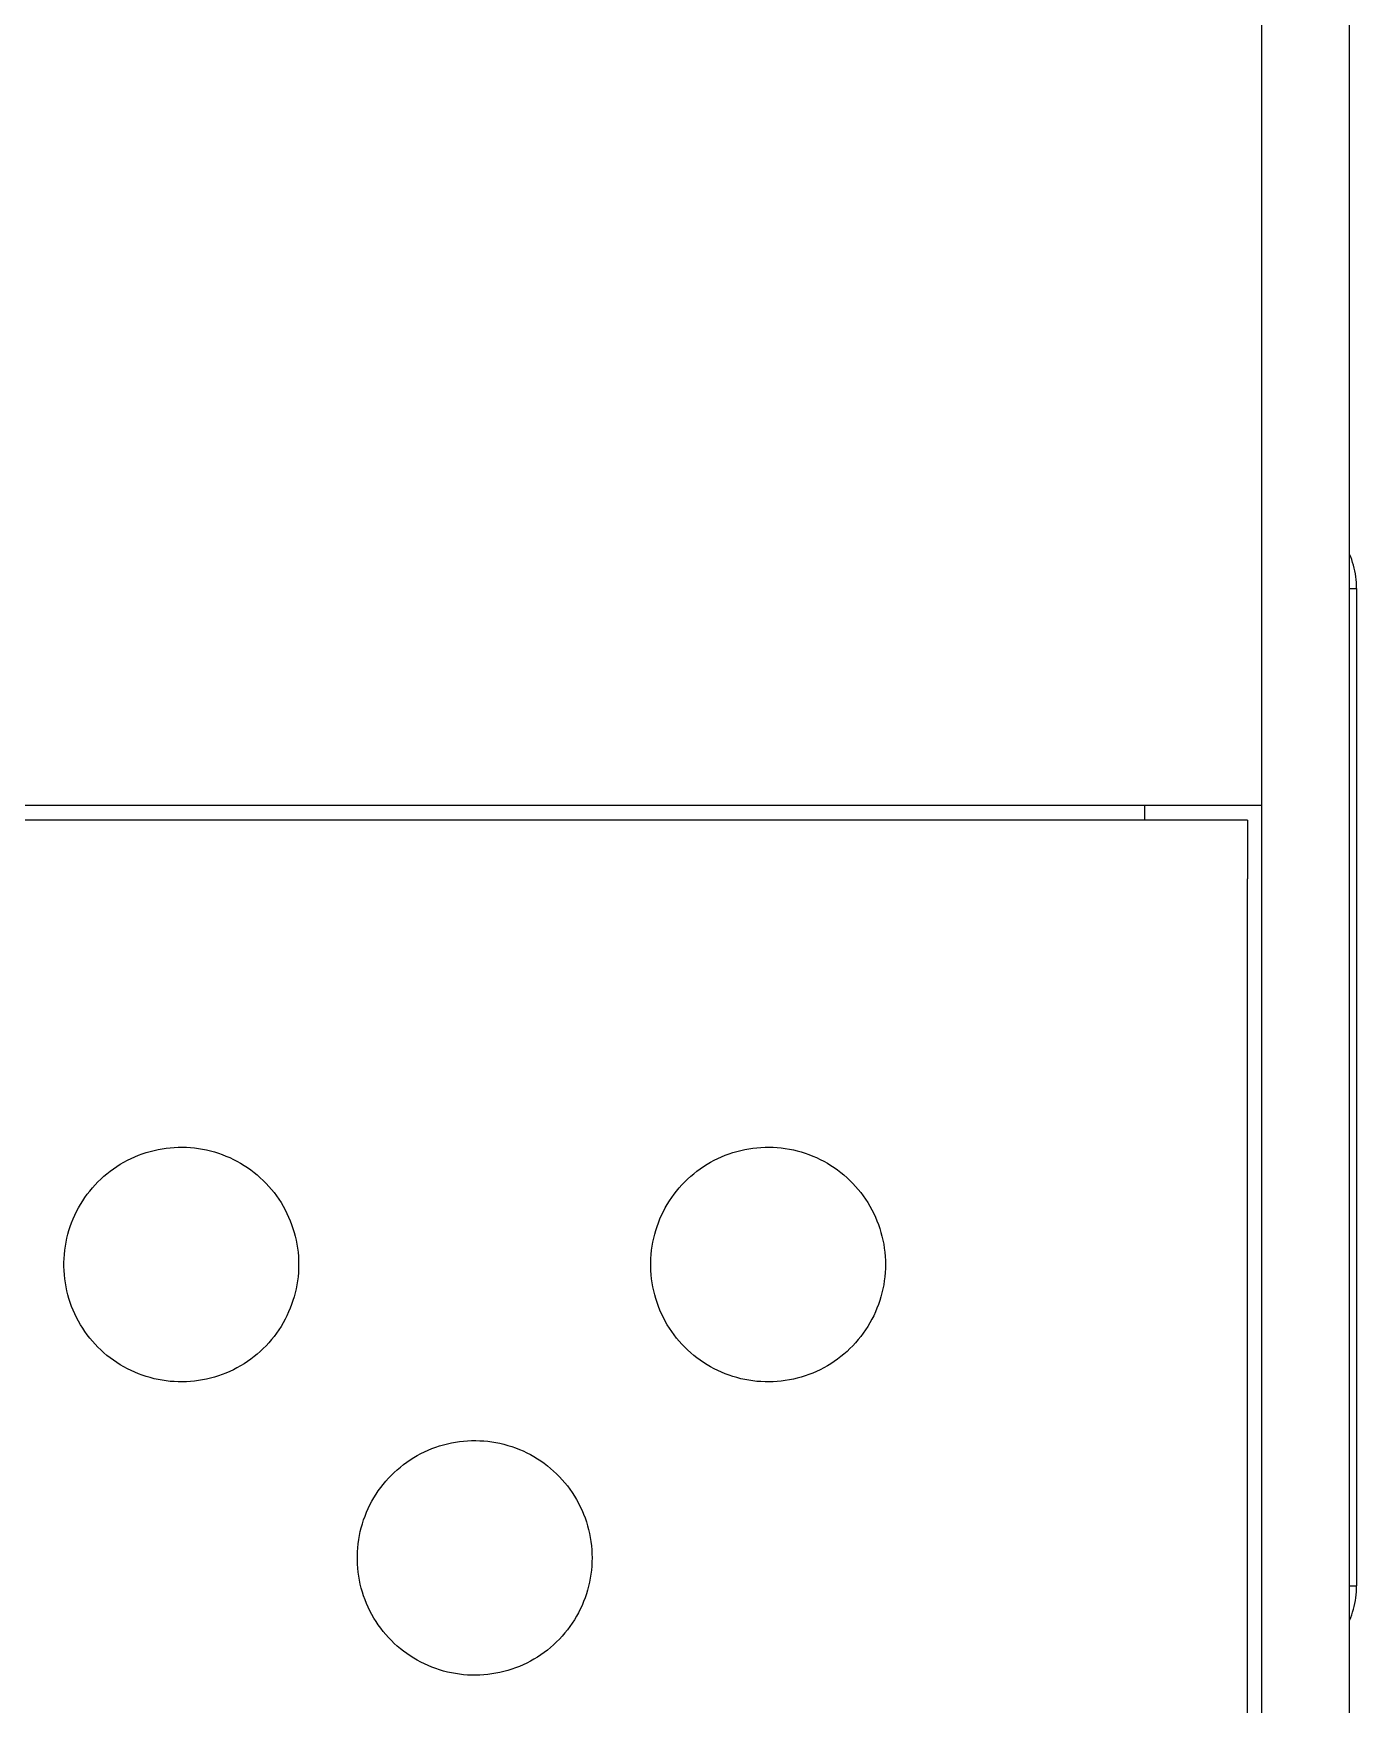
# Model space of a CAD drawing. Header units: millimetres. Extents: x -987 to 2591, y -102 to 2398.
# Drawn here: x 886 to 931.1, y 314.6 to 371.6 of the extents above; entities that cross this region are included whole.
import ezdxf

# ---------------------------------------------------------------- set-up
doc = ezdxf.new("R2010")
doc.units = ezdxf.units.MM
doc.header["$MEASUREMENT"] = 0
doc.layers.add('Utwórz2D linie widoczne', color=7, linetype='Continuous', true_color=0x000000)

msp = doc.modelspace()

# ---------------------------------------------------------------- linework, layer by layer
at = {"layer": 'Utwórz2D linie widoczne'}
for p, q in [((930.887, 265.463), (930.887, 639.023)), ((927.887, 636.074), (927.887, 268.412)), ((927.897, 347.242), (927.897, 634.316)), ((930.925, 353.714), (930.887, 353.807)), ((930.959, 353.62), (930.925, 353.714)), ((930.991, 353.524), (930.959, 353.62)), ((931.019, 353.428), (930.991, 353.524)), ((931.044, 353.331), (931.019, 353.428)), ((931.066, 353.233), (931.044, 353.331)), ((931.084, 353.134), (931.066, 353.233)), ((930.887, 352.634), (931.126, 352.634)), ((931.099, 353.034), (931.084, 353.134)), ((931.111, 352.935), (931.099, 353.034)), ((931.119, 352.834), (931.111, 352.935)), ((931.124, 352.734), (931.119, 352.834)), ((931.126, 352.634), (931.124, 352.734)), ((931.126, 352.634), (931.126, 318.634)), ((927.887, 345.242), (554.897, 345.242)), ((923.897, 345.242), (923.897, 344.742)), ((927.407, 344.742), (554.407, 344.742)), ((927.407, 344.742), (927.407, 342.742)), ((927.407, 268.668), (927.407, 342.742)), ((889.355, 333.205), (889.482, 333.262)), ((889.482, 333.262), (889.61, 333.315)), ((889.61, 333.315), (889.74, 333.363)), ((889.74, 333.363), (889.872, 333.407)), ((889.872, 333.407), (890.005, 333.446)), ((890.005, 333.446), (890.14, 333.481)), ((890.14, 333.481), (890.275, 333.511)), ((890.275, 333.511), (890.412, 333.536)), ((890.412, 333.536), (890.549, 333.556)), ((890.549, 333.556), (890.687, 333.572)), ((890.687, 333.572), (890.826, 333.583)), ((890.826, 333.583), (890.964, 333.589)), ((890.964, 333.589), (891.103, 333.59)), ((891.103, 333.59), (891.242, 333.586)), ((891.242, 333.586), (891.38, 333.578)), ((891.38, 333.578), (891.519, 333.565)), ((891.519, 333.565), (891.656, 333.547)), ((891.656, 333.547), (891.793, 333.524)), ((891.793, 333.524), (891.929, 333.496)), ((891.929, 333.496), (892.064, 333.464)), ((892.064, 333.464), (892.198, 333.427)), ((892.198, 333.427), (892.331, 333.386)), ((892.331, 333.386), (892.462, 333.34)), ((892.462, 333.34), (892.591, 333.289)), ((892.591, 333.289), (892.719, 333.234)), ((909.355, 333.205), (909.482, 333.262)), ((909.482, 333.262), (909.61, 333.315)), ((909.61, 333.315), (909.74, 333.363)), ((909.74, 333.363), (909.872, 333.407)), ((909.872, 333.407), (910.005, 333.446)), ((910.005, 333.446), (910.14, 333.481)), ((910.14, 333.481), (910.275, 333.511)), ((910.275, 333.511), (910.412, 333.536)), ((910.412, 333.536), (910.549, 333.556)), ((910.549, 333.556), (910.687, 333.572)), ((910.687, 333.572), (910.826, 333.583)), ((910.826, 333.583), (910.964, 333.589)), ((910.964, 333.589), (911.103, 333.59)), ((911.103, 333.59), (911.242, 333.586)), ((911.242, 333.586), (911.38, 333.578)), ((911.38, 333.578), (911.519, 333.565)), ((911.519, 333.565), (911.656, 333.547)), ((911.656, 333.547), (911.793, 333.524)), ((911.793, 333.524), (911.929, 333.496)), ((911.929, 333.496), (912.064, 333.464)), ((912.064, 333.464), (912.198, 333.427)), ((912.198, 333.427), (912.331, 333.386)), ((912.331, 333.386), (912.462, 333.34)), ((912.462, 333.34), (912.591, 333.289)), ((912.591, 333.289), (912.719, 333.234)), ((888.43, 332.597), (888.536, 332.686)), ((888.536, 332.686), (888.645, 332.772)), ((888.645, 332.772), (888.757, 332.855)), ((888.757, 332.855), (888.871, 332.933)), ((888.871, 332.933), (888.989, 333.007)), ((888.989, 333.007), (889.109, 333.077)), ((889.109, 333.077), (889.231, 333.143)), ((889.231, 333.143), (889.355, 333.205)), ((892.719, 333.234), (892.844, 333.174)), ((892.844, 333.174), (892.967, 333.111)), ((892.967, 333.111), (893.088, 333.043)), ((893.088, 333.043), (893.207, 332.97)), ((893.207, 332.97), (893.323, 332.894)), ((893.323, 332.894), (893.436, 332.814)), ((893.436, 332.814), (893.547, 332.73)), ((893.547, 332.73), (893.654, 332.642)), ((908.43, 332.597), (908.536, 332.686)), ((908.536, 332.686), (908.645, 332.772)), ((908.645, 332.772), (908.757, 332.855)), ((908.757, 332.855), (908.871, 332.933)), ((908.871, 332.933), (908.989, 333.007)), ((908.989, 333.007), (909.109, 333.077)), ((909.109, 333.077), (909.231, 333.143)), ((909.231, 333.143), (909.355, 333.205)), ((912.719, 333.234), (912.844, 333.174)), ((912.844, 333.174), (912.967, 333.111)), ((912.967, 333.111), (913.088, 333.043)), ((913.088, 333.043), (913.207, 332.97)), ((913.207, 332.97), (913.323, 332.894)), ((913.323, 332.894), (913.436, 332.814)), ((913.436, 332.814), (913.547, 332.73)), ((913.547, 332.73), (913.654, 332.642)), ((887.95, 332.096), (888.039, 332.202)), ((888.039, 332.202), (888.132, 332.306)), ((888.132, 332.306), (888.228, 332.406)), ((888.228, 332.406), (888.327, 332.503)), ((888.327, 332.503), (888.43, 332.597)), ((893.654, 332.642), (893.759, 332.55)), ((893.759, 332.55), (893.86, 332.455)), ((893.86, 332.455), (893.958, 332.357)), ((893.958, 332.357), (894.052, 332.255)), ((894.052, 332.255), (894.142, 332.149)), ((894.142, 332.149), (894.229, 332.041)), ((907.95, 332.096), (908.039, 332.202)), ((908.039, 332.202), (908.132, 332.306)), ((908.132, 332.306), (908.228, 332.406)), ((908.228, 332.406), (908.327, 332.503)), ((908.327, 332.503), (908.43, 332.597)), ((913.654, 332.642), (913.759, 332.55)), ((913.759, 332.55), (913.86, 332.455)), ((913.86, 332.455), (913.958, 332.357)), ((913.958, 332.357), (914.052, 332.255)), ((914.052, 332.255), (914.142, 332.149)), ((914.142, 332.149), (914.229, 332.041)), ((887.565, 331.52), (887.634, 331.64)), ((887.634, 331.64), (887.707, 331.758)), ((887.707, 331.758), (887.784, 331.873)), ((887.784, 331.873), (887.865, 331.986)), ((887.865, 331.986), (887.95, 332.096)), ((894.229, 332.041), (894.313, 331.93)), ((894.313, 331.93), (894.392, 331.816)), ((894.392, 331.816), (894.467, 331.699)), ((894.467, 331.699), (894.538, 331.58)), ((894.538, 331.58), (894.605, 331.458)), ((907.565, 331.52), (907.634, 331.64)), ((907.634, 331.64), (907.707, 331.758)), ((907.707, 331.758), (907.784, 331.873)), ((907.784, 331.873), (907.865, 331.986)), ((907.865, 331.986), (907.95, 332.096)), ((914.229, 332.041), (914.313, 331.93)), ((914.313, 331.93), (914.392, 331.816)), ((914.392, 331.816), (914.467, 331.699)), ((914.467, 331.699), (914.538, 331.58)), ((914.538, 331.58), (914.605, 331.458)), ((887.284, 330.885), (887.331, 331.016)), ((887.331, 331.016), (887.383, 331.145)), ((887.383, 331.145), (887.439, 331.272)), ((887.439, 331.272), (887.5, 331.397)), ((887.5, 331.397), (887.565, 331.52)), ((894.605, 331.458), (894.668, 331.335)), ((894.668, 331.335), (894.726, 331.209)), ((894.726, 331.209), (894.78, 331.081)), ((894.78, 331.081), (894.83, 330.951)), ((907.284, 330.885), (907.331, 331.016)), ((907.331, 331.016), (907.383, 331.145)), ((907.383, 331.145), (907.439, 331.272)), ((907.439, 331.272), (907.5, 331.397)), ((907.5, 331.397), (907.565, 331.52)), ((914.605, 331.458), (914.668, 331.335)), ((914.668, 331.335), (914.726, 331.209)), ((914.726, 331.209), (914.78, 331.081)), ((914.78, 331.081), (914.83, 330.951)), ((887.141, 330.349), (887.17, 330.485)), ((887.17, 330.485), (887.203, 330.62)), ((887.203, 330.62), (887.241, 330.753)), ((887.241, 330.753), (887.284, 330.885)), ((894.83, 330.951), (894.875, 330.82)), ((894.875, 330.82), (894.915, 330.687)), ((894.915, 330.687), (894.951, 330.553)), ((894.951, 330.553), (894.982, 330.417)), ((894.982, 330.417), (895.008, 330.281)), ((907.141, 330.349), (907.17, 330.485)), ((907.17, 330.485), (907.203, 330.62)), ((907.203, 330.62), (907.241, 330.753)), ((907.241, 330.753), (907.284, 330.885)), ((914.83, 330.951), (914.875, 330.82)), ((914.875, 330.82), (914.915, 330.687)), ((914.915, 330.687), (914.951, 330.553)), ((914.951, 330.553), (914.982, 330.417)), ((914.982, 330.417), (915.008, 330.281)), ((887.074, 329.798), (887.083, 329.937)), ((887.083, 329.937), (887.098, 330.075)), ((887.098, 330.075), (887.117, 330.212)), ((887.117, 330.212), (887.141, 330.349)), ((895.008, 330.281), (895.03, 330.144)), ((895.03, 330.144), (895.047, 330.006)), ((895.047, 330.006), (895.059, 329.868)), ((895.059, 329.868), (895.066, 329.729)), ((907.074, 329.798), (907.083, 329.937)), ((907.083, 329.937), (907.098, 330.075)), ((907.098, 330.075), (907.117, 330.212)), ((907.117, 330.212), (907.141, 330.349)), ((915.008, 330.281), (915.03, 330.144)), ((915.03, 330.144), (915.047, 330.006)), ((915.047, 330.006), (915.059, 329.868)), ((915.059, 329.868), (915.066, 329.729)), ((887.069, 329.66), (887.074, 329.798)), ((887.069, 329.521), (887.069, 329.66)), ((887.074, 329.382), (887.069, 329.521)), ((887.083, 329.243), (887.074, 329.382)), ((895.059, 329.313), (895.047, 329.174)), ((895.066, 329.451), (895.059, 329.313)), ((895.066, 329.729), (895.068, 329.59)), ((895.068, 329.59), (895.066, 329.451)), ((907.069, 329.66), (907.074, 329.798)), ((907.069, 329.521), (907.069, 329.66)), ((907.074, 329.382), (907.069, 329.521)), ((907.083, 329.243), (907.074, 329.382)), ((915.059, 329.313), (915.047, 329.174)), ((915.066, 329.451), (915.059, 329.313)), ((915.066, 329.729), (915.068, 329.59)), ((915.068, 329.59), (915.066, 329.451)), ((887.098, 329.105), (887.083, 329.243)), ((887.117, 328.968), (887.098, 329.105)), ((887.141, 328.831), (887.117, 328.968)), ((887.17, 328.695), (887.141, 328.831)), ((887.203, 328.56), (887.17, 328.695)), ((894.982, 328.763), (894.951, 328.628)), ((895.008, 328.899), (894.982, 328.763)), ((895.03, 329.036), (895.008, 328.899)), ((895.047, 329.174), (895.03, 329.036)), ((907.098, 329.105), (907.083, 329.243)), ((907.117, 328.968), (907.098, 329.105)), ((907.141, 328.831), (907.117, 328.968)), ((907.17, 328.695), (907.141, 328.831)), ((907.203, 328.56), (907.17, 328.695)), ((914.982, 328.763), (914.951, 328.628)), ((915.008, 328.899), (914.982, 328.763)), ((915.03, 329.036), (915.008, 328.899)), ((915.047, 329.174), (915.03, 329.036)), ((887.241, 328.427), (887.203, 328.56)), ((887.284, 328.295), (887.241, 328.427)), ((887.331, 328.164), (887.284, 328.295)), ((887.383, 328.035), (887.331, 328.164)), ((894.83, 328.229), (894.78, 328.1)), ((894.875, 328.361), (894.83, 328.229)), ((894.915, 328.494), (894.875, 328.361)), ((894.951, 328.628), (894.915, 328.494)), ((907.241, 328.427), (907.203, 328.56)), ((907.284, 328.295), (907.241, 328.427)), ((907.331, 328.164), (907.284, 328.295)), ((907.383, 328.035), (907.331, 328.164)), ((914.83, 328.229), (914.78, 328.1)), ((914.875, 328.361), (914.83, 328.229)), ((914.915, 328.494), (914.875, 328.361)), ((914.951, 328.628), (914.915, 328.494)), ((887.439, 327.908), (887.383, 328.035)), ((887.5, 327.783), (887.439, 327.908)), ((887.565, 327.661), (887.5, 327.783)), ((887.634, 327.54), (887.565, 327.661)), ((894.538, 327.6), (894.467, 327.481)), ((894.605, 327.722), (894.538, 327.6)), ((894.668, 327.846), (894.605, 327.722)), ((894.726, 327.972), (894.668, 327.846)), ((894.78, 328.1), (894.726, 327.972)), ((907.439, 327.908), (907.383, 328.035)), ((907.5, 327.783), (907.439, 327.908)), ((907.565, 327.661), (907.5, 327.783)), ((907.634, 327.54), (907.565, 327.661)), ((914.538, 327.6), (914.467, 327.481)), ((914.605, 327.722), (914.538, 327.6)), ((914.668, 327.846), (914.605, 327.722)), ((914.726, 327.972), (914.668, 327.846)), ((914.78, 328.1), (914.726, 327.972)), ((887.707, 327.422), (887.634, 327.54)), ((887.784, 327.307), (887.707, 327.422)), ((887.865, 327.194), (887.784, 327.307)), ((887.95, 327.085), (887.865, 327.194)), ((888.039, 326.978), (887.95, 327.085)), ((888.132, 326.874), (888.039, 326.978)), ((894.142, 327.031), (894.052, 326.926)), ((894.229, 327.139), (894.142, 327.031)), ((894.313, 327.25), (894.229, 327.139)), ((894.392, 327.364), (894.313, 327.25)), ((894.467, 327.481), (894.392, 327.364)), ((907.707, 327.422), (907.634, 327.54)), ((907.784, 327.307), (907.707, 327.422)), ((907.865, 327.194), (907.784, 327.307)), ((907.95, 327.085), (907.865, 327.194)), ((908.039, 326.978), (907.95, 327.085)), ((908.132, 326.874), (908.039, 326.978)), ((914.142, 327.031), (914.052, 326.926)), ((914.229, 327.139), (914.142, 327.031)), ((914.313, 327.25), (914.229, 327.139)), ((914.392, 327.364), (914.313, 327.25)), ((914.467, 327.481), (914.392, 327.364)), ((888.228, 326.774), (888.132, 326.874)), ((888.327, 326.677), (888.228, 326.774)), ((888.43, 326.584), (888.327, 326.677)), ((888.536, 326.494), (888.43, 326.584)), ((888.645, 326.408), (888.536, 326.494)), ((888.757, 326.326), (888.645, 326.408)), ((893.547, 326.45), (893.436, 326.366)), ((893.654, 326.538), (893.547, 326.45)), ((893.759, 326.63), (893.654, 326.538)), ((893.86, 326.725), (893.759, 326.63)), ((893.958, 326.824), (893.86, 326.725)), ((894.052, 326.926), (893.958, 326.824)), ((908.228, 326.774), (908.132, 326.874)), ((908.327, 326.677), (908.228, 326.774)), ((908.43, 326.584), (908.327, 326.677)), ((908.536, 326.494), (908.43, 326.584)), ((908.645, 326.408), (908.536, 326.494)), ((908.757, 326.326), (908.645, 326.408)), ((913.547, 326.45), (913.436, 326.366)), ((913.654, 326.538), (913.547, 326.45)), ((913.759, 326.63), (913.654, 326.538)), ((913.86, 326.725), (913.759, 326.63)), ((913.958, 326.824), (913.86, 326.725)), ((914.052, 326.926), (913.958, 326.824)), ((888.871, 326.247), (888.757, 326.326)), ((888.989, 326.173), (888.871, 326.247)), ((889.109, 326.103), (888.989, 326.173)), ((889.231, 326.037), (889.109, 326.103)), ((889.355, 325.976), (889.231, 326.037)), ((889.482, 325.918), (889.355, 325.976)), ((889.61, 325.865), (889.482, 325.918)), ((889.74, 325.817), (889.61, 325.865)), ((892.462, 325.841), (892.331, 325.795)), ((892.591, 325.891), (892.462, 325.841)), ((892.719, 325.946), (892.591, 325.891)), ((892.844, 326.006), (892.719, 325.946)), ((892.967, 326.07), (892.844, 326.006)), ((893.088, 326.138), (892.967, 326.07)), ((893.207, 326.21), (893.088, 326.138)), ((893.323, 326.286), (893.207, 326.21)), ((893.436, 326.366), (893.323, 326.286)), ((908.871, 326.247), (908.757, 326.326)), ((908.989, 326.173), (908.871, 326.247)), ((909.109, 326.103), (908.989, 326.173)), ((909.231, 326.037), (909.109, 326.103)), ((909.355, 325.976), (909.231, 326.037)), ((909.482, 325.918), (909.355, 325.976)), ((909.61, 325.865), (909.482, 325.918)), ((909.74, 325.817), (909.61, 325.865)), ((912.462, 325.841), (912.331, 325.795)), ((912.591, 325.891), (912.462, 325.841)), ((912.719, 325.946), (912.591, 325.891)), ((912.844, 326.006), (912.719, 325.946)), ((912.967, 326.07), (912.844, 326.006)), ((913.088, 326.138), (912.967, 326.07)), ((913.207, 326.21), (913.088, 326.138)), ((913.323, 326.286), (913.207, 326.21)), ((913.436, 326.366), (913.323, 326.286)), ((889.872, 325.773), (889.74, 325.817)), ((890.005, 325.734), (889.872, 325.773)), ((890.14, 325.699), (890.005, 325.734)), ((890.275, 325.67), (890.14, 325.699)), ((890.412, 325.644), (890.275, 325.67)), ((890.549, 325.624), (890.412, 325.644)), ((890.687, 325.608), (890.549, 325.624)), ((890.826, 325.598), (890.687, 325.608)), ((890.964, 325.591), (890.826, 325.598)), ((891.103, 325.59), (890.964, 325.591)), ((891.242, 325.594), (891.103, 325.59)), ((891.38, 325.602), (891.242, 325.594)), ((891.519, 325.616), (891.38, 325.602)), ((891.656, 325.634), (891.519, 325.616)), ((891.793, 325.656), (891.656, 325.634)), ((891.929, 325.684), (891.793, 325.656)), ((892.064, 325.716), (891.929, 325.684)), ((892.198, 325.753), (892.064, 325.716)), ((892.331, 325.795), (892.198, 325.753)), ((909.872, 325.773), (909.74, 325.817)), ((910.005, 325.734), (909.872, 325.773)), ((910.14, 325.699), (910.005, 325.734)), ((910.275, 325.67), (910.14, 325.699)), ((910.412, 325.644), (910.275, 325.67)), ((910.549, 325.624), (910.412, 325.644)), ((910.687, 325.608), (910.549, 325.624)), ((910.826, 325.598), (910.687, 325.608)), ((910.964, 325.591), (910.826, 325.598)), ((911.103, 325.59), (910.964, 325.591)), ((911.242, 325.594), (911.103, 325.59)), ((911.38, 325.602), (911.242, 325.594)), ((911.519, 325.616), (911.38, 325.602)), ((911.656, 325.634), (911.519, 325.616)), ((911.793, 325.656), (911.656, 325.634)), ((911.929, 325.684), (911.793, 325.656)), ((912.064, 325.716), (911.929, 325.684)), ((912.198, 325.753), (912.064, 325.716)), ((912.331, 325.795), (912.198, 325.753)), ((900.549, 323.556), (900.687, 323.572)), ((900.687, 323.572), (900.826, 323.583)), ((900.826, 323.583), (900.964, 323.589)), ((900.964, 323.589), (901.103, 323.59)), ((901.103, 323.59), (901.242, 323.586)), ((901.242, 323.586), (901.38, 323.578)), ((901.38, 323.578), (901.519, 323.565)), ((901.519, 323.565), (901.656, 323.547)), ((898.871, 322.933), (898.989, 323.007)), ((898.989, 323.007), (899.109, 323.077)), ((899.109, 323.077), (899.231, 323.143)), ((899.231, 323.143), (899.355, 323.205)), ((899.355, 323.205), (899.482, 323.262)), ((899.482, 323.262), (899.61, 323.315)), ((899.61, 323.315), (899.74, 323.363)), ((899.74, 323.363), (899.872, 323.407)), ((899.872, 323.407), (900.005, 323.446)), ((900.005, 323.446), (900.14, 323.481)), ((900.14, 323.481), (900.275, 323.511)), ((900.275, 323.511), (900.412, 323.536)), ((900.412, 323.536), (900.549, 323.556)), ((901.656, 323.547), (901.793, 323.524)), ((901.793, 323.524), (901.929, 323.496)), ((901.929, 323.496), (902.064, 323.464)), ((902.064, 323.464), (902.198, 323.427)), ((902.198, 323.427), (902.331, 323.386)), ((902.331, 323.386), (902.462, 323.34)), ((902.462, 323.34), (902.591, 323.289)), ((902.591, 323.289), (902.719, 323.234)), ((902.719, 323.234), (902.844, 323.174)), ((902.844, 323.174), (902.967, 323.111)), ((902.967, 323.111), (903.088, 323.043)), ((903.088, 323.043), (903.207, 322.97)), ((898.228, 322.406), (898.327, 322.503)), ((898.327, 322.503), (898.43, 322.597)), ((898.43, 322.597), (898.536, 322.686)), ((898.536, 322.686), (898.645, 322.772)), ((898.645, 322.772), (898.757, 322.855)), ((898.757, 322.855), (898.871, 322.933)), ((903.207, 322.97), (903.323, 322.894)), ((903.323, 322.894), (903.436, 322.814)), ((903.436, 322.814), (903.547, 322.73)), ((903.547, 322.73), (903.654, 322.642)), ((903.654, 322.642), (903.759, 322.55)), ((903.759, 322.55), (903.86, 322.455)), ((903.86, 322.455), (903.958, 322.357)), ((897.707, 321.758), (897.784, 321.873)), ((897.784, 321.873), (897.865, 321.986)), ((897.865, 321.986), (897.95, 322.096)), ((897.95, 322.096), (898.039, 322.202)), ((898.039, 322.202), (898.132, 322.306)), ((898.132, 322.306), (898.228, 322.406)), ((903.958, 322.357), (904.052, 322.255)), ((904.052, 322.255), (904.142, 322.149)), ((904.142, 322.149), (904.229, 322.041)), ((904.229, 322.041), (904.313, 321.93)), ((904.313, 321.93), (904.392, 321.816)), ((897.439, 321.272), (897.5, 321.397)), ((897.5, 321.397), (897.565, 321.52)), ((897.565, 321.52), (897.634, 321.64)), ((897.634, 321.64), (897.707, 321.758)), ((904.392, 321.816), (904.467, 321.699)), ((904.467, 321.699), (904.538, 321.58)), ((904.538, 321.58), (904.605, 321.458)), ((904.605, 321.458), (904.668, 321.335)), ((904.668, 321.335), (904.726, 321.209)), ((897.203, 320.62), (897.241, 320.753)), ((897.241, 320.753), (897.284, 320.885)), ((897.284, 320.885), (897.331, 321.016)), ((897.331, 321.016), (897.383, 321.145)), ((897.383, 321.145), (897.439, 321.272)), ((904.726, 321.209), (904.78, 321.081)), ((904.78, 321.081), (904.83, 320.951)), ((904.83, 320.951), (904.875, 320.82)), ((904.875, 320.82), (904.915, 320.687)), ((897.098, 320.075), (897.117, 320.212)), ((897.117, 320.212), (897.141, 320.349)), ((897.141, 320.349), (897.17, 320.485)), ((897.17, 320.485), (897.203, 320.62)), ((904.915, 320.687), (904.951, 320.553)), ((904.951, 320.553), (904.982, 320.417)), ((904.982, 320.417), (905.008, 320.281)), ((905.008, 320.281), (905.03, 320.144)), ((905.03, 320.144), (905.047, 320.006)), ((897.069, 319.66), (897.074, 319.798)), ((897.069, 319.521), (897.069, 319.66)), ((897.074, 319.798), (897.083, 319.937)), ((897.083, 319.937), (897.098, 320.075)), ((905.047, 320.006), (905.059, 319.868)), ((905.059, 319.868), (905.066, 319.729)), ((905.066, 319.729), (905.068, 319.59)), ((905.068, 319.59), (905.066, 319.451)), ((897.074, 319.382), (897.069, 319.521)), ((897.083, 319.243), (897.074, 319.382)), ((897.098, 319.105), (897.083, 319.243)), ((897.117, 318.968), (897.098, 319.105)), ((905.03, 319.036), (905.008, 318.899)), ((905.047, 319.174), (905.03, 319.036)), ((905.059, 319.313), (905.047, 319.174)), ((905.066, 319.451), (905.059, 319.313)), ((897.141, 318.831), (897.117, 318.968)), ((897.17, 318.695), (897.141, 318.831)), ((897.203, 318.56), (897.17, 318.695)), ((897.241, 318.427), (897.203, 318.56)), ((904.915, 318.494), (904.875, 318.361)), ((904.951, 318.628), (904.915, 318.494)), ((904.982, 318.763), (904.951, 318.628)), ((905.008, 318.899), (904.982, 318.763)), ((930.887, 318.634), (931.126, 318.634)), ((931.111, 318.333), (931.119, 318.433)), ((931.119, 318.433), (931.124, 318.533)), ((931.124, 318.533), (931.126, 318.634)), ((897.284, 318.295), (897.241, 318.427)), ((897.331, 318.164), (897.284, 318.295)), ((897.383, 318.035), (897.331, 318.164)), ((897.439, 317.908), (897.383, 318.035)), ((897.5, 317.783), (897.439, 317.908)), ((904.726, 317.972), (904.668, 317.846)), ((904.78, 318.1), (904.726, 317.972)), ((904.83, 318.229), (904.78, 318.1)), ((904.875, 318.361), (904.83, 318.229)), ((931.019, 317.839), (931.044, 317.936)), ((931.044, 317.936), (931.066, 318.035)), ((931.066, 318.035), (931.084, 318.133)), ((931.084, 318.133), (931.099, 318.233)), ((931.099, 318.233), (931.111, 318.333)), ((897.565, 317.661), (897.5, 317.783)), ((897.634, 317.54), (897.565, 317.661)), ((897.707, 317.422), (897.634, 317.54)), ((897.784, 317.307), (897.707, 317.422)), ((897.865, 317.194), (897.784, 317.307)), ((904.392, 317.364), (904.313, 317.25)), ((904.467, 317.481), (904.392, 317.364)), ((904.538, 317.6), (904.467, 317.481)), ((904.605, 317.722), (904.538, 317.6)), ((904.668, 317.846), (904.605, 317.722)), ((930.887, 317.46), (930.925, 317.553)), ((930.925, 317.553), (930.959, 317.647)), ((930.959, 317.647), (930.991, 317.743)), ((930.991, 317.743), (931.019, 317.839)), ((897.95, 317.085), (897.865, 317.194)), ((898.039, 316.978), (897.95, 317.085)), ((898.132, 316.874), (898.039, 316.978)), ((898.228, 316.774), (898.132, 316.874)), ((898.327, 316.677), (898.228, 316.774)), ((903.86, 316.725), (903.759, 316.63)), ((903.958, 316.824), (903.86, 316.725)), ((904.052, 316.926), (903.958, 316.824)), ((904.142, 317.031), (904.052, 316.926)), ((904.229, 317.139), (904.142, 317.031)), ((904.313, 317.25), (904.229, 317.139)), ((898.43, 316.584), (898.327, 316.677)), ((898.536, 316.494), (898.43, 316.584)), ((898.645, 316.408), (898.536, 316.494)), ((898.757, 316.326), (898.645, 316.408)), ((898.871, 316.247), (898.757, 316.326)), ((898.989, 316.173), (898.871, 316.247)), ((899.109, 316.103), (898.989, 316.173)), ((903.207, 316.21), (903.088, 316.138)), ((903.323, 316.286), (903.207, 316.21)), ((903.436, 316.366), (903.323, 316.286)), ((903.547, 316.45), (903.436, 316.366)), ((903.654, 316.538), (903.547, 316.45)), ((903.759, 316.63), (903.654, 316.538)), ((899.231, 316.037), (899.109, 316.103)), ((899.355, 315.976), (899.231, 316.037)), ((899.482, 315.918), (899.355, 315.976)), ((899.61, 315.865), (899.482, 315.918)), ((899.74, 315.817), (899.61, 315.865)), ((899.872, 315.773), (899.74, 315.817)), ((900.005, 315.734), (899.872, 315.773)), ((900.14, 315.699), (900.005, 315.734)), ((900.275, 315.67), (900.14, 315.699)), ((900.412, 315.644), (900.275, 315.67)), ((900.549, 315.624), (900.412, 315.644)), ((900.687, 315.608), (900.549, 315.624)), ((900.826, 315.598), (900.687, 315.608)), ((900.964, 315.591), (900.826, 315.598)), ((901.103, 315.59), (900.964, 315.591)), ((901.242, 315.594), (901.103, 315.59)), ((901.38, 315.602), (901.242, 315.594)), ((901.519, 315.616), (901.38, 315.602)), ((901.656, 315.634), (901.519, 315.616)), ((901.793, 315.656), (901.656, 315.634)), ((901.929, 315.684), (901.793, 315.656)), ((902.064, 315.716), (901.929, 315.684)), ((902.198, 315.753), (902.064, 315.716)), ((902.331, 315.795), (902.198, 315.753)), ((902.462, 315.841), (902.331, 315.795)), ((902.591, 315.891), (902.462, 315.841)), ((902.719, 315.946), (902.591, 315.891)), ((902.844, 316.006), (902.719, 315.946)), ((902.967, 316.07), (902.844, 316.006)), ((903.088, 316.138), (902.967, 316.07))]:
    msp.add_line(p, q, dxfattribs=at)

doc.saveas('drawing.dxf')
